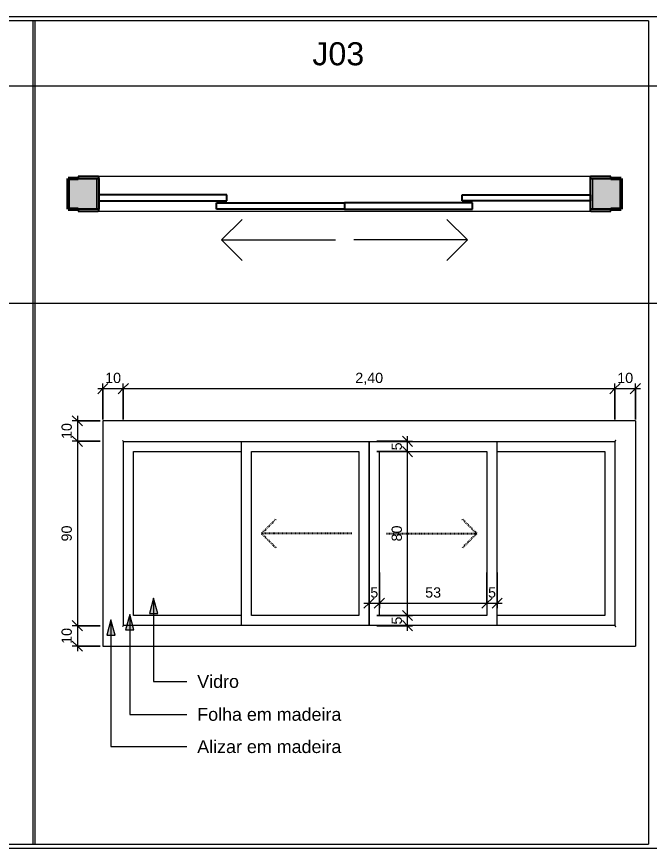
# Model space of a CAD drawing. Header units: millimetres. Extents: x 502 to 64776, y -45 to 5297.
# Drawn here: x 46697 to 49786, y 1167 to 5227 of the extents above; entities that cross this region are included whole.
import ezdxf

# ---------------------------------------------------------------- set-up
doc = ezdxf.new("R2010")
doc.units = ezdxf.units.MM
doc.linetypes.add('Dash', pattern=[6.35, 3.175, -3.175])
for name, color, linetype, lineweight in [('A-ANNO-DIMS', 211, 'Continuous', 9), ('A-ANNO-DIMS-25', 211, 'Continuous', 9), ('A-DETL-THIN', 151, 'Continuous', 9), ('A-GLAZ', 151, 'Continuous', 25), ('A-GLAZ-HDLN', 1, 'Dash', 25), ('A-WALL', 113, 'Continuous', 50), ('A-WALL-PATT', 111, 'Continuous', 25), ('G-ANNO-TEXT', 231, 'Continuous', 9)]:
    doc.layers.add(name, color=color, linetype=linetype, lineweight=lineweight)
doc.styles.add('@Arial Unicode MS', font='ARIALUNI.TTF', dxfattribs={"height": 50})
doc.styles.add('Arial', font='arial.ttf', dxfattribs={"height": 112.5})
doc.styles.add('Arial_3', font='arial.ttf', dxfattribs={"height": 62.5})
doc.dimstyles.new('CRT_-__Metros_-_Linha_de_chamada_3_5_mm', dxfattribs={"dimscale": 304.8, "dimtxt": 50.292243, "dimasz": 0.164042, "dimexe": 0.082021, "dimexo": 0.0625, "dimgap": 0.04101, "dimtad": 1, "dimlfac": 0.001, "dimrnd": 0.01, "dimzin": 0, "dimdsep": 46, "dimtxsty": '@Arial Unicode MS', "dimblk1": 'OBLIQUE', "dimblk2": 'OBLIQUE', "dimsah": 1, "dimcen": 0.09, "dimdle": 0.082021, "dimazin": 0, "dimtfac": 1, "dimtdec": 4, "dimtix": 1, "dimtmove": 0, "dimatfit": 3, "dimfxl": 0.492126, "dimfxlon": 1, "dimtvp": 1, "dimtolj": 1, "dimtzin": 0, "dimarcsym": 2})
doc.dimstyles.new('CRT_-__Metros_-_Linha_de_chamada_3_5_mm_1', dxfattribs={"dimscale": 304.8, "dimtxt": 50.292243, "dimasz": 0.164042, "dimexe": 0.082021, "dimexo": 0.0625, "dimgap": 0.04101, "dimtad": 1, "dimdec": 0, "dimlfac": 0.1, "dimdsep": 46, "dimtxsty": '@Arial Unicode MS', "dimblk1": 'OBLIQUE', "dimblk2": 'OBLIQUE', "dimsah": 1, "dimcen": 0.09, "dimdle": 0.082021, "dimazin": 0, "dimtfac": 1, "dimtdec": 4, "dimtix": 1, "dimtmove": 0, "dimatfit": 3, "dimfxl": 0.492126, "dimfxlon": 1, "dimtvp": 1, "dimtolj": 1, "dimtzin": 0, "dimarcsym": 2})

# ---------------------------------------------------------------- blocks, each defined once
blk = doc.blocks.new('Family - ___-4156519-DETALHAMENTO DE JANELAS')
at = {"layer": 'A-WALL-PATT'}
h = blk.add_hatch(color=256, dxfattribs=at)
h.paths.add_polyline_path([(8600.4, 4287.4), (8650.4, 4287.4), (8650.4, 4437.4), (8500.4, 4437.4), (8500.4, 4287.4), (8504.4, 4287.4)])
h.paths.add_polyline_path([(6000.4, 4287.4), (6100.4, 4287.4), (6100.4, 4437.4), (5950.4, 4437.4), (5950.4, 4287.4)])
at = {"layer": 'A-GLAZ'}
for p, q in [((6096.4, 4447.4), (6000.4, 4447.4)), ((6000.4, 4447.4), (6000.4, 4437.4)), ((6000.4, 4437.4), (6100.4, 4437.4)), ((6100.4, 4437.4), (6100.4, 4287.4)), ((6101.4, 4282.4), (6101.4, 4442.4)), ((8499.4, 4442.4), (8499.4, 4282.4)), ((8500.4, 4287.4), (8500.4, 4437.4)), ((8500.4, 4437.4), (8600.4, 4437.4)), ((8600.4, 4447.4), (8504.4, 4447.4)), ((8600.4, 4437.4), (8600.4, 4447.4)), ((6100.4, 4357.4), (6100.4, 4327.4)), ((6725.4, 4357.4), (6100.4, 4357.4)), ((6725.4, 4327.4), (6725.4, 4357.4)), ((7875.4, 4327.4), (7875.4, 4357.4)), ((7875.4, 4357.4), (8500.4, 4357.4)), ((8500.4, 4357.4), (8500.4, 4327.4)), ((6100.4, 4327.4), (6725.4, 4327.4)), ((6675.4, 4287.4), (6675.4, 4317.4)), ((6675.4, 4317.4), (7300.4, 4317.4)), ((7300.4, 4317.4), (7300.4, 4287.4)), ((7925.4, 4317.4), (7300.4, 4317.4)), ((7300.4, 4317.4), (7300.4, 4287.4)), ((8500.4, 4327.4), (7875.4, 4327.4)), ((7925.4, 4287.4), (7925.4, 4317.4)), ((6000.4, 4287.4), (6000.4, 4277.4)), ((6100.4, 4287.4), (6000.4, 4287.4)), ((6000.4, 4277.4), (6096.4, 4277.4)), ((7300.4, 4287.4), (6675.4, 4287.4)), ((7300.4, 4287.4), (7925.4, 4287.4)), ((8600.4, 4287.4), (8500.4, 4287.4)), ((8504.4, 4277.4), (8600.4, 4277.4)), ((8600.4, 4277.4), (8600.4, 4287.4))]:
    blk.add_line(p, q, dxfattribs=at)
at = {"layer": 'A-GLAZ', "lineweight": 9}
for p, q in [((6090.4, 4287.4), (6090.4, 4437.4)), ((8504.4, 4447.4), (6096.4, 4447.4)), ((8510.4, 4437.4), (8510.4, 4287.4)), ((6096.4, 4277.4), (8504.4, 4277.4)), ((6700.4, 4137.4), (6800.4, 4237.4)), ((7900.4, 4137.4), (7800.4, 4237.4)), ((6700.4, 4137.4), (6800.4, 4037.4)), ((6700.4, 4137.4), (7255.4, 4137.4)), ((7900.4, 4137.4), (7345.4, 4137.4)), ((7900.4, 4137.4), (7800.4, 4037.4))]:
    blk.add_line(p, q, dxfattribs=at)
at = {"layer": 'A-GLAZ'}
for centre, start, end in [((6096.4, 4442.4), 0, 90), ((8504.4, 4442.4), 90, 180), ((6096.4, 4282.4), 270, 0), ((8504.4, 4282.4), 180, 270)]:
    blk.add_arc(centre, 5, start, end, dxfattribs=at)
at = {"layer": 'A-GLAZ', "lineweight": 9}
for points, knots in [([(6096.4, 4447.4), (6096.8, 4447.4), (6097.5, 4447.3), (6098.3, 4447), (6098.8, 4446.8), (6099.1, 4446.6), (6099.5, 4446.3), (6099.8, 4446), (6100.1, 4445.7), (6100.4, 4445.4), (6100.7, 4444.9), (6101, 4444.3), (6101.3, 4443.5), (6101.4, 4442.8), (6101.4, 4442.4)], [0, 0, 0, 0, 0.166667, 0.25, 0.333333, 0.375, 0.416667, 0.5, 0.541667, 0.583333, 0.666667, 0.75, 0.833333, 1, 1, 1, 1]), ([(8504.4, 4447.4), (8503.9, 4447.4), (8503.3, 4447.3), (8502.4, 4447), (8502, 4446.8), (8501.6, 4446.6), (8501.2, 4446.3), (8500.9, 4446), (8500.6, 4445.7), (8500.3, 4445.4), (8500, 4444.9), (8499.7, 4444.3), (8499.4, 4443.5), (8499.4, 4442.8), (8499.4, 4442.4)], [0, 0, 0, 0, 0.166667, 0.25, 0.333333, 0.375, 0.416667, 0.5, 0.541667, 0.583333, 0.666667, 0.75, 0.833333, 1, 1, 1, 1]), ([(6101.4, 4282.4), (6101.4, 4282), (6101.3, 4281.3), (6101, 4280.5), (6100.7, 4279.9), (6100.4, 4279.4), (6100.1, 4279.1), (6099.8, 4278.8), (6099.4, 4278.4), (6099, 4278.1), (6098.6, 4277.9), (6098.2, 4277.7), (6097.5, 4277.5), (6096.8, 4277.4), (6096.4, 4277.4)], [0, 0, 0, 0, 0.166667, 0.25, 0.333333, 0.416667, 0.458333, 0.5, 0.583333, 0.666667, 0.708333, 0.75, 0.833333, 1, 1, 1, 1]), ([(8499.4, 4282.4), (8499.4, 4282), (8499.4, 4281.3), (8499.7, 4280.5), (8500, 4279.9), (8500.3, 4279.4), (8500.6, 4279.1), (8500.9, 4278.8), (8501.3, 4278.4), (8501.8, 4278.1), (8502.1, 4277.9), (8502.5, 4277.7), (8503.3, 4277.5), (8503.9, 4277.4), (8504.4, 4277.4)], [0, 0, 0, 0, 0.166667, 0.25, 0.333333, 0.416667, 0.458333, 0.5, 0.583333, 0.666667, 0.708333, 0.75, 0.833333, 1, 1, 1, 1])]:
    blk.add_open_spline(points, degree=3, knots=knots, dxfattribs=at)
at = {"layer": 'A-WALL'}
for p, q in [((6000.4, 4437.4), (5950.4, 4437.4)), ((5950.4, 4437.4), (5950.4, 4287.4)), ((8650.4, 4437.4), (8600.4, 4437.4)), ((8650.4, 4287.4), (8650.4, 4437.4)), ((5950.4, 4287.4), (6000.4, 4287.4)), ((8600.4, 4287.4), (8650.4, 4287.4))]:
    blk.add_line(p, q, dxfattribs=at)
blk = doc.blocks.new('Family - ___-4156521-DETALHAMENTO DE JANELAS')
at = {"layer": 'A-GLAZ', "lineweight": 9}
for p, q in [((6120.4, 3253.9), (6120.4, 2153.9)), ((8720.4, 3253.9), (6120.4, 3253.9)), ((8720.4, 3253.9), (8720.4, 2153.9)), ((6221.4, 2254.9), (6221.4, 3152.9)), ((6221.4, 3152.9), (8619.4, 3152.9)), ((6795.4, 3152.9), (6795.4, 2254.9)), ((7420.4, 2254.9), (7420.4, 3152.9)), ((7420.4, 3152.9), (7420.4, 2254.9)), ((8045.4, 2254.9), (8045.4, 3153)), ((8619.4, 3152.9), (8619.4, 2254.9)), ((6270.4, 2303.9), (6270.4, 3103.9)), ((6270.4, 3103.9), (6795.4, 3103.9)), ((6845.4, 2303.9), (6845.4, 3103.9)), ((6845.4, 3103.9), (7370.4, 3103.9)), ((7370.4, 3103.9), (7370.4, 2303.9)), ((7470.4, 3103.9), (7995.4, 3103.9)), ((7470.4, 2303.9), (7470.4, 3103.9)), ((7995.4, 3103.9), (7995.4, 2303.9)), ((8045.4, 3103.9), (8570.4, 3103.9)), ((8570.4, 3103.9), (8570.4, 2303.9)), ((6795.4, 2303.9), (6270.4, 2303.9)), ((7370.4, 2303.9), (6845.4, 2303.9)), ((7995.4, 2303.9), (7470.4, 2303.9)), ((8570.4, 2303.9), (8045.4, 2303.9)), ((8619.4, 2254.9), (6221.4, 2254.9)), ((6120.4, 2153.9), (8720.4, 2153.9))]:
    blk.add_line(p, q, dxfattribs=at)
for points, knots in [([(6221.4, 3152.9), (6221.4, 3152.9), (6221.3, 3153), (6221, 3153.3), (6220.7, 3153.6), (6220.4, 3153.9), (6220.1, 3154.2), (6219.8, 3154.5), (6219.4, 3154.9), (6219, 3155.3), (6218.6, 3155.7), (6218.2, 3156.1), (6217.5, 3156.9), (6216.8, 3157.5), (6216.4, 3157.9)], [0, 0, 0, 0, 0.166667, 0.25, 0.333333, 0.416667, 0.458333, 0.5, 0.583333, 0.666667, 0.708333, 0.75, 0.833333, 1, 1, 1, 1]), ([(8624.4, 3157.9), (8623.9, 3157.5), (8623.3, 3156.9), (8622.4, 3156), (8622, 3155.5), (8621.6, 3155.2), (8621.2, 3154.8), (8620.9, 3154.5), (8620.6, 3154.2), (8620.3, 3153.9), (8620, 3153.6), (8619.7, 3153.3), (8619.4, 3153), (8619.4, 3152.9), (8619.4, 3152.9)], [-1, -1, -1, -1, -0.833333, -0.75, -0.666667, -0.625, -0.583333, -0.5, -0.458333, -0.416667, -0.333333, -0.25, -0.166667, 0, 0, 0, 0]), ([(6221.4, 2254.9), (6221.4, 2254.9), (6221.3, 2254.9), (6221, 2254.6), (6220.7, 2254.3), (6220.4, 2254), (6220.1, 2253.7), (6219.8, 2253.4), (6219.4, 2253), (6219, 2252.5), (6218.6, 2252.2), (6218.2, 2251.8), (6217.5, 2251), (6216.8, 2250.4), (6216.4, 2249.9)], [0, 0, 0, 0, 0.166667, 0.25, 0.333333, 0.416667, 0.458333, 0.5, 0.583333, 0.666667, 0.708333, 0.75, 0.833333, 1, 1, 1, 1]), ([(8619.4, 2254.9), (8619.4, 2254.9), (8619.4, 2254.9), (8619.7, 2254.6), (8620, 2254.3), (8620.3, 2254), (8620.6, 2253.7), (8620.9, 2253.4), (8621.3, 2253), (8621.8, 2252.5), (8622.1, 2252.2), (8622.5, 2251.8), (8623.3, 2251), (8623.9, 2250.4), (8624.4, 2249.9)], [0, 0, 0, 0, 0.166667, 0.25, 0.333333, 0.416667, 0.458333, 0.5, 0.583333, 0.666667, 0.708333, 0.75, 0.833333, 1, 1, 1, 1])]:
    blk.add_open_spline(points, degree=3, knots=knots, dxfattribs=at)
at = {"layer": 'A-GLAZ-HDLN'}
for p, q in [((6895.4, 2703.9), (6966.1, 2774.7)), ((7945.4, 2703.9), (7874.7, 2774.7)), ((6895.4, 2703.9), (6966.1, 2633.2)), ((7335.4, 2703.9), (6895.4, 2703.9)), ((7505.4, 2703.9), (7945.4, 2703.9)), ((7945.4, 2703.9), (7874.7, 2633.2))]:
    blk.add_line(p, q, dxfattribs=at)
blk = doc.blocks.new('DIMBLOCK160-DETALHAMENTO DE JANELAS')
at = {"layer": 'A-ANNO-DIMS-25'}
for p, q in [((47092.8, 3411.2), (47217.8, 3411.2)), ((47117.8, 3261.2), (47117.8, 3436.2)), ((47117.8, 3411.2), (47117.8, 3261.2)), ((47217.8, 3261.2), (47217.8, 3436.2)), ((47217.8, 3411.2), (47217.8, 3261.2))]:
    blk.add_line(p, q, dxfattribs=at)
at = {"layer": 'A-ANNO-DIMS-25', "lineweight": 18}
for p, q in [((47117.8, 3411.2), (47092.8, 3386.2)), ((47117.8, 3411.2), (47142.8, 3436.2)), ((47217.8, 3411.2), (47192.8, 3386.2)), ((47217.8, 3411.2), (47242.8, 3436.2))]:
    blk.add_line(p, q, dxfattribs=at)
at = {"layer": 'A-ANNO-DIMS-25', "color": 0, "insert": (47129.1, 3488.6), "char_height": 50, "width": 92.937, "attachment_point": 1, "line_spacing_factor": 1.117605, "style": '@Arial Unicode MS'}
blk.add_mtext('10', dxfattribs=at)
blk = doc.blocks.new('_Oblique')
at = {"color": 0, "linetype": 'ByBlock', "lineweight": -2}
blk.add_line((-0.5, -0.5), (0.5, 0.5), dxfattribs=at)
blk = doc.blocks.new('DIMBLOCK161-DETALHAMENTO DE JANELAS')
at = {"layer": 'A-ANNO-DIMS-25', "lineweight": 18}
for p, q in [((47217.8, 3411.2), (47192.8, 3386.2)), ((47217.8, 3411.2), (47242.8, 3436.2)), ((49617.8, 3411.2), (49592.8, 3386.2)), ((49617.8, 3411.2), (49642.8, 3436.2))]:
    blk.add_line(p, q, dxfattribs=at)
at = {"layer": 'A-ANNO-DIMS-25'}
for p, q in [((47217.8, 3261.2), (47217.8, 3436.2)), ((47217.8, 3411.2), (49617.8, 3411.2)), ((47217.8, 3411.2), (47217.8, 3261.2)), ((49617.8, 3261.2), (49617.8, 3436.2)), ((49617.8, 3411.2), (49617.8, 3261.2))]:
    blk.add_line(p, q, dxfattribs=at)
at = {"layer": 'A-ANNO-DIMS-25', "color": 0, "insert": (48350.2, 3488.6), "char_height": 50, "width": 162.337, "attachment_point": 1, "line_spacing_factor": 1.117605, "style": '@Arial Unicode MS'}
blk.add_mtext('2,40', dxfattribs=at)
blk = doc.blocks.new('DIMBLOCK162-DETALHAMENTO DE JANELAS')
at = {"layer": 'A-ANNO-DIMS-25', "lineweight": 18}
for p, q in [((49617.8, 3411.2), (49592.8, 3386.2)), ((49617.8, 3411.2), (49642.8, 3436.2)), ((49717.8, 3411.2), (49692.8, 3386.2)), ((49717.8, 3411.2), (49742.8, 3436.2))]:
    blk.add_line(p, q, dxfattribs=at)
at = {"layer": 'A-ANNO-DIMS-25'}
for p, q in [((49617.8, 3261.2), (49617.8, 3436.2)), ((49617.8, 3411.2), (49742.8, 3411.2)), ((49617.8, 3411.2), (49617.8, 3261.2)), ((49717.8, 3261.2), (49717.8, 3436.2)), ((49717.8, 3411.2), (49717.8, 3261.2))]:
    blk.add_line(p, q, dxfattribs=at)
at = {"layer": 'A-ANNO-DIMS-25', "color": 0, "insert": (49629.1, 3488.6), "char_height": 50, "width": 92.937, "attachment_point": 1, "line_spacing_factor": 1.117605, "style": '@Arial Unicode MS'}
blk.add_mtext('10', dxfattribs=at)
blk = doc.blocks.new('DIMBLOCK163-DETALHAMENTO DE JANELAS')
at = {"layer": 'A-ANNO-DIMS-25', "lineweight": 18}
for p, q in [((46993.6, 3253.9), (46968.6, 3278.9)), ((46993.6, 3253.9), (47018.6, 3228.9)), ((46993.6, 3153.9), (46968.6, 3178.9)), ((46993.6, 3153.9), (47018.6, 3128.9))]:
    blk.add_line(p, q, dxfattribs=at)
at = {"layer": 'A-ANNO-DIMS-25'}
for p, q in [((47105.6, 3253.9), (46968.6, 3253.9)), ((46993.6, 3278.9), (46993.6, 3153.9)), ((46993.6, 3253.9), (47105.6, 3253.9)), ((47105.6, 3153.9), (46968.6, 3153.9)), ((46993.6, 3153.9), (47105.6, 3153.9))]:
    blk.add_line(p, q, dxfattribs=at)
at = {"layer": 'A-ANNO-DIMS-25', "color": 0, "insert": (46916.2, 3165.2), "char_height": 50, "width": 92.937, "attachment_point": 1, "rotation": 90, "line_spacing_factor": 1.117605, "style": '@Arial Unicode MS'}
blk.add_mtext('10', dxfattribs=at)
blk = doc.blocks.new('DIMBLOCK164-DETALHAMENTO DE JANELAS')
at = {"layer": 'A-ANNO-DIMS-25', "lineweight": 18}
for p, q in [((46993.6, 3153.9), (46968.6, 3178.9)), ((46993.6, 3153.9), (47018.6, 3128.9)), ((46993.6, 2253.9), (46968.6, 2278.9)), ((46993.6, 2253.9), (47018.6, 2228.9))]:
    blk.add_line(p, q, dxfattribs=at)
at = {"layer": 'A-ANNO-DIMS-25'}
for p, q in [((47105.6, 3153.9), (46968.6, 3153.9)), ((46993.6, 3153.9), (46993.6, 2253.9)), ((46993.6, 3153.9), (47105.6, 3153.9)), ((47105.6, 2253.9), (46968.6, 2253.9)), ((46993.6, 2253.9), (47105.6, 2253.9))]:
    blk.add_line(p, q, dxfattribs=at)
at = {"layer": 'A-ANNO-DIMS-25', "color": 0, "insert": (46916.2, 2665.2), "char_height": 50, "width": 92.937, "attachment_point": 1, "rotation": 90, "line_spacing_factor": 1.117605, "style": '@Arial Unicode MS'}
blk.add_mtext('90', dxfattribs=at)
blk = doc.blocks.new('DIMBLOCK165-DETALHAMENTO DE JANELAS')
at = {"layer": 'A-ANNO-DIMS-25', "lineweight": 18}
for p, q in [((46993.6, 2253.9), (46968.6, 2278.9)), ((46993.6, 2253.9), (47018.6, 2228.9)), ((46993.6, 2153.9), (46968.6, 2178.9)), ((46993.6, 2153.9), (47018.6, 2128.9))]:
    blk.add_line(p, q, dxfattribs=at)
at = {"layer": 'A-ANNO-DIMS-25'}
for p, q in [((47105.6, 2253.9), (46968.6, 2253.9)), ((46993.6, 2253.9), (46993.6, 2128.9)), ((46993.6, 2253.9), (47105.6, 2253.9)), ((47105.6, 2153.9), (46968.6, 2153.9)), ((46993.6, 2153.9), (47105.6, 2153.9))]:
    blk.add_line(p, q, dxfattribs=at)
at = {"layer": 'A-ANNO-DIMS-25', "color": 0, "insert": (46916.2, 2165.2), "char_height": 50, "width": 92.937, "attachment_point": 1, "rotation": 90, "line_spacing_factor": 1.117605, "style": '@Arial Unicode MS'}
blk.add_mtext('10', dxfattribs=at)
blk = doc.blocks.new('DIMBLOCK166-DETALHAMENTO DE JANELAS')
at = {"layer": 'A-ANNO-DIMS-25'}
for p, q in [((48417.8, 2513.7), (48417.8, 2338.7)), ((48417.8, 2363.7), (48417.8, 2513.7)), ((48467.8, 2513.7), (48467.8, 2338.7)), ((48467.8, 2363.7), (48467.8, 2513.7)), ((48392.8, 2363.7), (48467.8, 2363.7))]:
    blk.add_line(p, q, dxfattribs=at)
at = {"layer": 'A-ANNO-DIMS-25', "lineweight": 18}
for p, q in [((48417.8, 2363.7), (48392.8, 2338.7)), ((48417.8, 2363.7), (48442.8, 2388.7)), ((48467.8, 2363.7), (48442.8, 2338.7)), ((48467.8, 2363.7), (48492.8, 2388.7))]:
    blk.add_line(p, q, dxfattribs=at)
at = {"layer": 'A-ANNO-DIMS-25', "color": 0, "insert": (48423.5, 2441.1), "char_height": 50, "width": 46.468, "attachment_point": 1, "line_spacing_factor": 1.117605, "style": '@Arial Unicode MS'}
blk.add_mtext('5', dxfattribs=at)
blk = doc.blocks.new('DIMBLOCK167-DETALHAMENTO DE JANELAS')
at = {"layer": 'A-ANNO-DIMS-25'}
for p, q in [((48467.8, 2513.7), (48467.8, 2338.7)), ((48467.8, 2363.7), (48467.8, 2513.7)), ((48992.8, 2513.7), (48992.8, 2338.7)), ((48992.8, 2363.7), (48992.8, 2513.7)), ((48467.8, 2363.7), (48992.8, 2363.7))]:
    blk.add_line(p, q, dxfattribs=at)
at = {"layer": 'A-ANNO-DIMS-25', "lineweight": 18}
for p, q in [((48467.8, 2363.7), (48442.8, 2338.7)), ((48467.8, 2363.7), (48492.8, 2388.7)), ((48992.8, 2363.7), (48967.8, 2338.7)), ((48992.8, 2363.7), (49017.8, 2388.7))]:
    blk.add_line(p, q, dxfattribs=at)
at = {"layer": 'A-ANNO-DIMS-25', "color": 0, "insert": (48691.6, 2441.1), "char_height": 50, "width": 92.937, "attachment_point": 1, "line_spacing_factor": 1.117605, "style": '@Arial Unicode MS'}
blk.add_mtext('53', dxfattribs=at)
blk = doc.blocks.new('DIMBLOCK168-DETALHAMENTO DE JANELAS')
at = {"layer": 'A-ANNO-DIMS-25'}
for p, q in [((48992.8, 2513.7), (48992.8, 2338.7)), ((48992.8, 2363.7), (48992.8, 2513.7)), ((49042.8, 2513.7), (49042.8, 2338.7)), ((49042.8, 2363.7), (49042.8, 2513.7)), ((48992.8, 2363.7), (49067.8, 2363.7))]:
    blk.add_line(p, q, dxfattribs=at)
at = {"layer": 'A-ANNO-DIMS-25', "lineweight": 18}
for p, q in [((48992.8, 2363.7), (48967.8, 2338.7)), ((48992.8, 2363.7), (49017.8, 2388.7)), ((49042.8, 2363.7), (49017.8, 2338.7)), ((49042.8, 2363.7), (49067.8, 2388.7))]:
    blk.add_line(p, q, dxfattribs=at)
at = {"layer": 'A-ANNO-DIMS-25', "color": 0, "insert": (48998.5, 2441.1), "char_height": 50, "width": 46.468, "attachment_point": 1, "line_spacing_factor": 1.117605, "style": '@Arial Unicode MS'}
blk.add_mtext('5', dxfattribs=at)
blk = doc.blocks.new('DIMBLOCK169-DETALHAMENTO DE JANELAS')
at = {"layer": 'A-ANNO-DIMS-25', "lineweight": 18}
for p, q in [((48605, 2303.9), (48580, 2328.9)), ((48605, 2253.9), (48580, 2278.9)), ((48605, 2303.9), (48630, 2278.9)), ((48605, 2253.9), (48630, 2228.9))]:
    blk.add_line(p, q, dxfattribs=at)
at = {"layer": 'A-ANNO-DIMS-25'}
for p, q in [((48455, 2303.9), (48630, 2303.9)), ((48605, 2303.9), (48455, 2303.9)), ((48605, 2228.9), (48605, 2303.9)), ((48455, 2253.9), (48630, 2253.9)), ((48605, 2253.9), (48455, 2253.9))]:
    blk.add_line(p, q, dxfattribs=at)
at = {"layer": 'A-ANNO-DIMS-25', "color": 0, "insert": (48527.6, 2259.6), "char_height": 50, "width": 46.468, "attachment_point": 1, "rotation": 90, "line_spacing_factor": 1.117605, "style": '@Arial Unicode MS'}
blk.add_mtext('5', dxfattribs=at)
blk = doc.blocks.new('DIMBLOCK170-DETALHAMENTO DE JANELAS')
at = {"layer": 'A-ANNO-DIMS-25', "lineweight": 18}
for p, q in [((48605, 3103.9), (48580, 3128.9)), ((48605, 3103.9), (48630, 3078.9)), ((48605, 2303.9), (48580, 2328.9)), ((48605, 2303.9), (48630, 2278.9))]:
    blk.add_line(p, q, dxfattribs=at)
at = {"layer": 'A-ANNO-DIMS-25'}
for p, q in [((48455, 3103.9), (48630, 3103.9)), ((48605, 3103.9), (48455, 3103.9)), ((48605, 2303.9), (48605, 3103.9)), ((48455, 2303.9), (48630, 2303.9)), ((48605, 2303.9), (48455, 2303.9))]:
    blk.add_line(p, q, dxfattribs=at)
at = {"layer": 'A-ANNO-DIMS-25', "color": 0, "insert": (48527.6, 2665.2), "char_height": 50, "width": 92.937, "attachment_point": 1, "rotation": 90, "line_spacing_factor": 1.117605, "style": '@Arial Unicode MS'}
blk.add_mtext('80', dxfattribs=at)
blk = doc.blocks.new('DIMBLOCK171-DETALHAMENTO DE JANELAS')
at = {"layer": 'A-ANNO-DIMS-25', "lineweight": 18}
for p, q in [((48605, 3153.9), (48580, 3178.9)), ((48605, 3103.9), (48580, 3128.9)), ((48605, 3153.9), (48630, 3128.9)), ((48605, 3103.9), (48630, 3078.9))]:
    blk.add_line(p, q, dxfattribs=at)
at = {"layer": 'A-ANNO-DIMS-25'}
for p, q in [((48605, 3103.9), (48605, 3178.9)), ((48455, 3153.9), (48630, 3153.9)), ((48605, 3153.9), (48455, 3153.9)), ((48455, 3103.9), (48630, 3103.9)), ((48605, 3103.9), (48455, 3103.9))]:
    blk.add_line(p, q, dxfattribs=at)
at = {"layer": 'A-ANNO-DIMS-25', "color": 0, "insert": (48527.6, 3109.6), "char_height": 50, "width": 46.468, "attachment_point": 1, "rotation": 90, "line_spacing_factor": 1.117605, "style": '@Arial Unicode MS'}
blk.add_mtext('5', dxfattribs=at)

msp = doc.modelspace()

# ---------------------------------------------------------------- hatches: boundary and pattern name
at = {"layer": 'G-ANNO-TEXT'}
for points in [[(47365.57, 2387.729), (47345.474, 2312.729), (47385.666, 2312.729)], [(47157.143, 2282.582), (47137.047, 2207.582), (47177.239, 2207.582)], [(47248.925, 2308.867), (47228.828, 2233.867), (47269.021, 2233.867)]]:
    msp.add_hatch(color=7, dxfattribs=at).paths.add_polyline_path(points)

# ---------------------------------------------------------------- linework, layer by layer
at = {"layer": 'A-DETL-THIN'}
for p, q in [((41533.513, 5227.008), (64775.725, 5227.008)), ((49780.951, 5207.008), (43649.651, 5207.008)), ((46776.151, 5207.008), (46776.151, 1187.008)), ((46786.151, 5207.008), (46786.151, 1187.008)), ((49780.951, 5207.008), (49780.951, 1187.008)), ((56863.513, 4887.008), (41853.513, 4887.008)), ((64745.725, 4887.008), (41853.513, 4887.008)), ((64745.725, 3827.008), (41853.513, 3827.008)), ((43649.651, 1187.008), (49780.951, 1187.008)), ((64775.725, 1167.008), (41533.513, 1167.008))]:
    msp.add_line(p, q, dxfattribs=at)
at = {"layer": 'G-ANNO-TEXT', "color": 7}
for p, q in [((47365.57, 2387.729), (47345.474, 2312.729)), ((47385.666, 2312.729), (47365.57, 2387.729)), ((47365.57, 2387.729), (47365.57, 1981.803)), ((47157.143, 2282.582), (47137.047, 2207.582)), ((47177.239, 2207.582), (47157.143, 2282.582)), ((47157.143, 2282.582), (47157.143, 1663.624)), ((47248.925, 2308.867), (47228.828, 2233.867)), ((47269.021, 2233.867), (47248.925, 2308.867)), ((47248.925, 2308.867), (47248.925, 1821.084)), ((47345.474, 2312.729), (47385.666, 2312.729)), ((47228.828, 2233.867), (47269.021, 2233.867)), ((47137.047, 2207.582), (47177.239, 2207.582)), ((47365.57, 1981.803), (47527.834, 1981.803)), ((47248.925, 1821.084), (47527.834, 1821.084)), ((47157.143, 1663.624), (47527.834, 1663.624))]:
    msp.add_line(p, q, dxfattribs=at)

# ---------------------------------------------------------------- block references
at = {"layer": 'A-GLAZ', "lineweight": 9}
msp.add_blockref('Family - ___-4156521-DETALHAMENTO DE JANELAS', (40997.462, 0), dxfattribs=at)
at = {"layer": 'A-WALL', "lineweight": 25}
msp.add_blockref('Family - ___-4156519-DETALHAMENTO DE JANELAS', (40997.462, 0), dxfattribs=at)

# ---------------------------------------------------------------- texts
at = {"layer": 'G-ANNO-TEXT', "color": 7, "insert": (48140.585, 5101.947), "char_height": 112.5, "width": 308.64969, "attachment_point": 1, "style": 'Arial', "bg_fill": 3, "box_fill_scale": 1.25, "bg_fill_color": 256, "bg_fill_true_color": 13158600, "bg_fill_transparency": 0}
msp.add_mtext('J03', dxfattribs=at)
at = {"layer": 'G-ANNO-TEXT', "color": 7, "char_height": 62.5, "attachment_point": 1, "style": 'Arial_3'}
for s, insert, width in [('Vidro', (47578.634, 2013.053), 244.51469), ('Folha em madeira', (47578.634, 1852.334), 847.78453), ('Alizar em madeira', (47578.634, 1694.874), 849.78875)]:
    msp.add_mtext(s, dxfattribs=dict(at, insert=insert, width=width))

# ---------------------------------------------------------------- dimensions: what is measured, and where the dimension line sits
at = {"layer": 'A-ANNO-DIMS'}
for base, p1, p2, dimstyle, override, picture, middle in [((47217.825, 3411.193), (47117.825, 3261.193), (47217.825, 3261.193), 'CRT_-__Metros_-_Linha_de_chamada_3_5_mm_1', {"dimpost": '<>', "dimfxl": 100}, 'DIMBLOCK160-DETALHAMENTO DE JANELAS', (47167.825, 3449.239)), ((49617.825, 3411.193), (47217.825, 3261.193), (49617.825, 3261.193), 'CRT_-__Metros_-_Linha_de_chamada_3_5_mm', {"dimpost": '<>', "dimfxl": 2400}, 'DIMBLOCK161-DETALHAMENTO DE JANELAS', (48417.825, 3449.239)), ((49717.825, 3411.193), (49617.825, 3261.193), (49717.825, 3261.193), 'CRT_-__Metros_-_Linha_de_chamada_3_5_mm_1', {"dimpost": '<>', "dimfxl": 100}, 'DIMBLOCK162-DETALHAMENTO DE JANELAS', (49667.825, 3449.239)), ((48467.825, 2363.737), (48417.825, 2513.737), (48467.825, 2513.737), 'CRT_-__Metros_-_Linha_de_chamada_3_5_mm_1', {"dimpost": '<>', "dimfxl": 50}, 'DIMBLOCK166-DETALHAMENTO DE JANELAS', (48442.825, 2401.664)), ((48992.824809295, 2363.737219887), (48467.824809295, 2513.737219887), (48992.824809295, 2513.737219887), 'CRT_-__Metros_-_Linha_de_chamada_3_5_mm_1', {"dimpost": '<>', "dimfxl": 525}, 'DIMBLOCK167-DETALHAMENTO DE JANELAS', (48730.324809295, 2401.782922628)), ((49042.825, 2363.737), (48992.825, 2513.737), (49042.825, 2513.737), 'CRT_-__Metros_-_Linha_de_chamada_3_5_mm_1', {"dimpost": '<>', "dimfxl": 50}, 'DIMBLOCK168-DETALHAMENTO DE JANELAS', (49017.825, 2401.664))]:
    dim = msp.add_linear_dim(base=base, p1=p1, p2=p2, dimstyle=dimstyle, override=override, dxfattribs=at)
    dim.commit()
    dim.dimension.update_dxf_attribs({"geometry": picture, "text_midpoint": middle})
for base, p1, p2, override, picture, middle in [((46993.561, 3153.945), (47105.633, 3253.945), (47105.633, 3153.945), {"dimpost": '<>', "dimfxl": 100}, 'DIMBLOCK163-DETALHAMENTO DE JANELAS', (46955.515, 3203.945)), ((46993.561, 2253.945), (47105.633, 3153.945), (47105.633, 2253.945), {"dimpost": '<>', "dimfxl": 900}, 'DIMBLOCK164-DETALHAMENTO DE JANELAS', (46955.515, 2703.945)), ((48604.996, 3153.945), (48454.996, 3103.945), (48454.996, 3153.945), {"dimpost": '<>', "dimfxl": 50}, 'DIMBLOCK171-DETALHAMENTO DE JANELAS', (48567.069, 3128.945)), ((48604.996, 3103.945), (48454.996, 2303.945), (48454.996, 3103.945), {"dimpost": '<>', "dimfxl": 800}, 'DIMBLOCK170-DETALHAMENTO DE JANELAS', (48566.95, 2703.945)), ((48604.996, 2303.945), (48454.996, 2253.945), (48454.996, 2303.945), {"dimpost": '<>', "dimfxl": 50}, 'DIMBLOCK169-DETALHAMENTO DE JANELAS', (48567.069, 2278.945)), ((46993.561, 2153.945), (47105.633, 2253.945), (47105.633, 2153.945), {"dimpost": '<>', "dimfxl": 100}, 'DIMBLOCK165-DETALHAMENTO DE JANELAS', (46955.515, 2203.945))]:
    dim = msp.add_linear_dim(base=base, p1=p1, p2=p2, angle=90, dimstyle='CRT_-__Metros_-_Linha_de_chamada_3_5_mm_1', override=override, dxfattribs=at)
    dim.commit()
    dim.dimension.update_dxf_attribs({"geometry": picture, "text_midpoint": middle})

doc.saveas('drawing.dxf')
